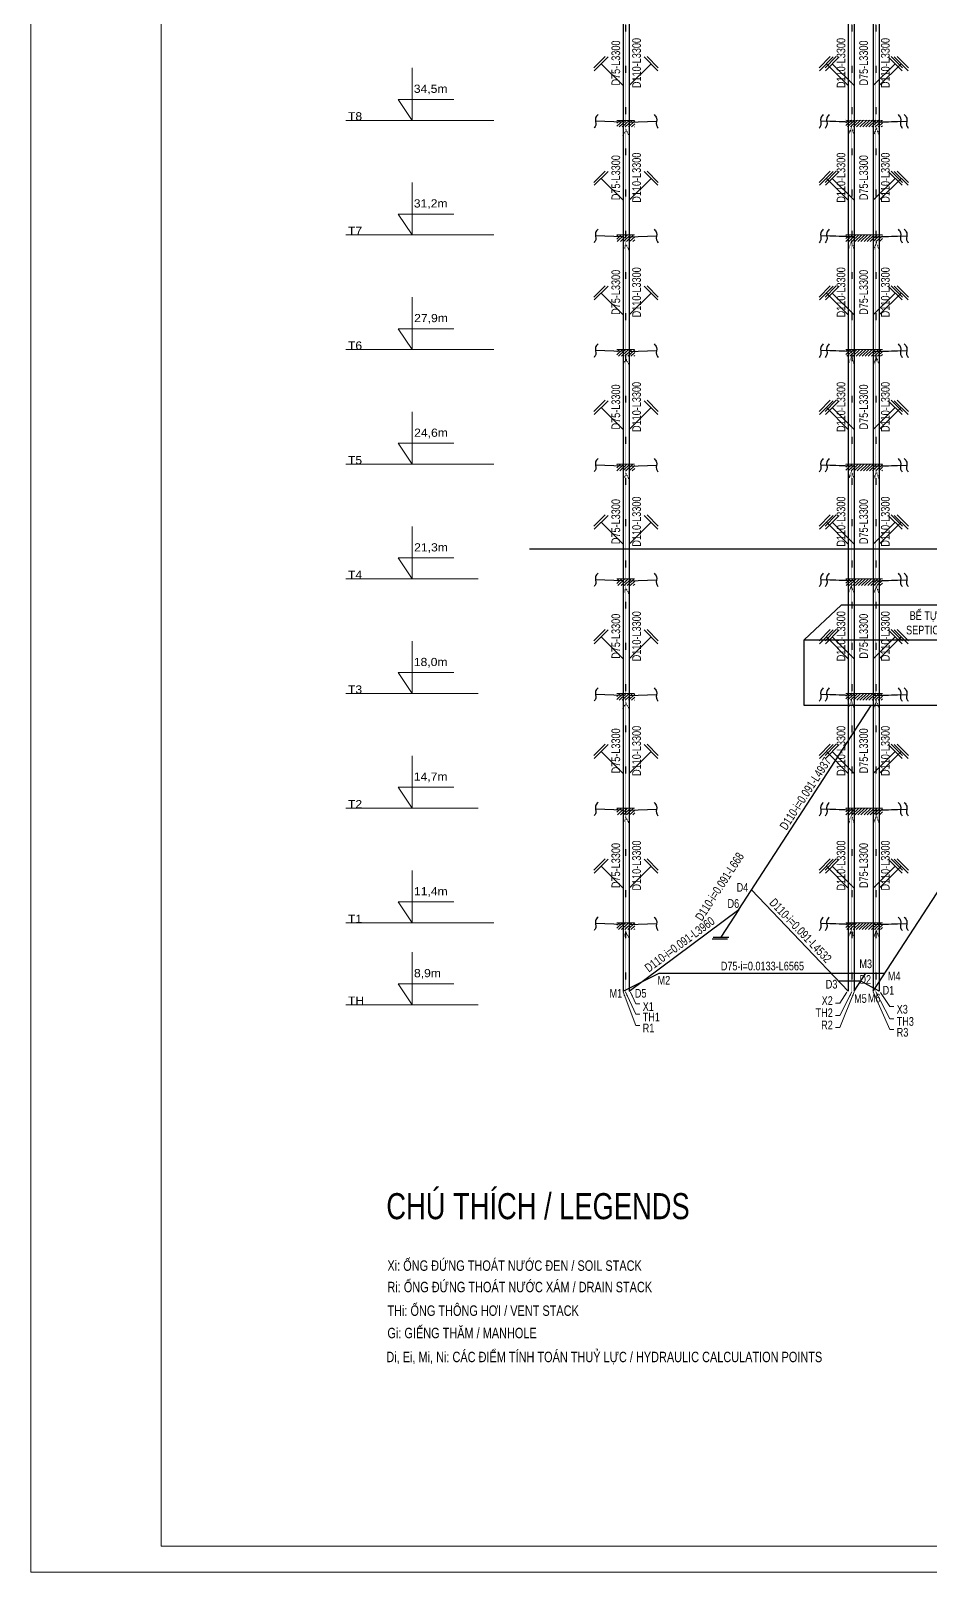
# Model space of a CAD drawing. Header units: millimetres. Extents: x -819040 to 60987, y -269988 to 131461.
# Drawn here: x -48730 to -22849, y 42361 to 86730 of the extents above; entities that cross this region are included whole.
import ezdxf

# ---------------------------------------------------------------- set-up
doc = ezdxf.new("R2010")
doc.units = ezdxf.units.MM
doc.linetypes.add('DOT', pattern=[0.25, 0, -0.25])
doc.layers.get('0').update_dxf_attribs({"lineweight": 9})
doc.layers.get('Defpoints').update_dxf_attribs({"lineweight": 9})
for name, color, linetype, lineweight in [('BE TU HOAI', 6, 'Continuous', 30), ('GHI CHU', 51, 'Continuous', 9), ('GHI CHU @ 100', 51, 'Continuous', 9), ('KHUNG GIAY-A2', 7, 'Continuous', 9), ('KICH THUOC', 21, 'Continuous', 13), ('KICH THUOC @ 100', 21, 'Continuous', 13), ('NETMANH', 43, 'Continuous', 9), ('THAY', 9, 'Continuous', 9), ('THOAT HOI -DOT', 2, 'DOT', 30), ('THOAT RUA-CONTINOUS', 3, 'Continuous', 30), ('THOAT RUA-MIENG BAT', 3, 'ONG_THOAT', 30), ('THOAT XI-CONTINOUS', 6, 'Continuous', 30), ('THOAT XI-MIENG BAT', 6, 'ONG_THOAT', 30)]:
    doc.layers.add(name, color=color, linetype=linetype, lineweight=lineweight)
doc.styles.add('KICH THUOC', font='arial.ttf', dxfattribs={"width": 0.75})
doc.styles.get("Standard").update_dxf_attribs({"font": 'arial.ttf', "width": 0.75})
doc.styles.add('TCVN-2.5', font='arial.ttf', dxfattribs={"width": 0.75, "height": 2.5})
doc.linetypes.add('ONG_THOAT', pattern='A,6,-1,[")",Standard,S=2,R=0,X=-0.466667,Y=-1],-0.2', length=7.2)
doc.dimstyles.new('TCVN-2.5 D-i-L', dxfattribs={"dimtxt": 2.5, "dimasz": 1.2, "dimexe": 1.2, "dimexo": 0, "dimgap": 0.8, "dimtad": 1, "dimtoh": 1, "dimdec": 0, "dimzin": 0, "dimdsep": 46, "dimtxsty": 'KICH THUOC', "dimblk": 'ARCHTICK', "dimcen": 1.2, "dimdle": 1.2, "dimse1": 1, "dimse2": 1, "dimsd1": 1, "dimsd2": 1, "dimclrd": 256, "dimclre": 256, "dimclrt": 256, "dimadec": 0, "dimazin": 0, "dimtm": 1e-09, "dimtfac": 1, "dimtdec": 0, "dimtofl": 0, "dimtmove": 1, "dimatfit": 2, "dimfxl": 1, "dimtolj": 1, "dimtzin": 0, "dimlwd": -1, "dimlwe": -1, "dimarcsym": 1})
doc.dimstyles.new('TCVN-2.5 D-L', dxfattribs={"dimtxt": 2.5, "dimasz": 1.2, "dimexe": 1.2, "dimexo": 0, "dimgap": 0.8, "dimtad": 1, "dimtoh": 1, "dimdec": 0, "dimzin": 0, "dimdsep": 46, "dimtxsty": 'KICH THUOC', "dimblk": 'ARCHTICK', "dimcen": 1.2, "dimdle": 1.2, "dimse1": 1, "dimse2": 1, "dimsd1": 1, "dimsd2": 1, "dimclrd": 256, "dimclre": 256, "dimclrt": 256, "dimadec": 0, "dimazin": 0, "dimtm": 1e-09, "dimtfac": 1, "dimtdec": 0, "dimtofl": 0, "dimtmove": 0, "dimatfit": 2, "dimfxl": 1, "dimtolj": 1, "dimtzin": 0, "dimlwd": -1, "dimlwe": -1, "dimarcsym": 1})
doc.dimstyles.new('TCVN-5', dxfattribs={"dimtxt": 5, "dimasz": 1.2, "dimexe": 1.2, "dimexo": 0, "dimgap": 0.8, "dimtad": 1, "dimtoh": 1, "dimdec": 0, "dimzin": 0, "dimdsep": 46, "dimtxsty": 'KICH THUOC', "dimblk": 'ARCHTICK', "dimcen": 1.2, "dimdle": 1.2, "dimclrd": 31, "dimclre": 31, "dimclrt": 256, "dimadec": 0, "dimazin": 0, "dimtm": 1e-09, "dimtfac": 1, "dimtdec": 0, "dimtix": 1, "dimtofl": 0, "dimtmove": 0, "dimatfit": 2, "dimfxl": 7, "dimfxlon": 1, "dimtolj": 1, "dimtzin": 0, "dimlwd": -1, "dimlwe": -1, "dimarcsym": 1})

# ---------------------------------------------------------------- blocks, each defined once
blk = doc.blocks.new('_ArchTick')
at = {"color": 0, "linetype": 'ByBlock', "const_width": 0.15}
blk.add_lwpolyline([(-0.5, -0.5), (0.5, 0.5)], dxfattribs=at)
blk = doc.blocks.new('be_tu_hoai_khong_gian')
at = {"layer": 'BE TU HOAI'}
for p, q in [((1061, 2886), (0, 1886)), ((4915, 2886), (1061, 2886)), ((3854, 1886), (4915, 2886)), ((4915, 1000), (4915, 2886)), ((0, 0), (0, 1886)), ((0, 1886), (3854, 1886)), ((3854, 0), (3854, 1886)), ((3854, 0), (4915, 1000)), ((3854, 0), (0, 0))]:
    blk.add_line(p, q, dxfattribs=at)
blk = doc.blocks.new('*U36')
for p, q in [((0, 0), (632, 630)), ((432, 830), (831, 430)), ((518, 841), (842, 515))]:
    blk.add_line(p, q)
blk = doc.blocks.new('*U37')
for p, q in [((-518, 841), (-842, 515)), ((-432, 830), (-831, 430)), ((0, 0), (-632, 630))]:
    blk.add_line(p, q)
blk = doc.blocks.new('*U24')
at = {"layer": 'THOAT RUA-CONTINOUS'}
blk.add_blockref('*U37', (-86, -520), dxfattribs=at)
at = {"layer": 'THOAT XI-CONTINOUS'}
blk.add_blockref('*U36', (86, -520), dxfattribs=at)
blk = doc.blocks.new('*U25')
at = {"layer": 'THOAT XI-CONTINOUS', "color": 0, "linetype": 'ByBlock', "lineweight": -2, "transparency": 16777216}
for p in [(0, 39600), (0, 36300), (0, 33000), (0, 29700), (0, 26400), (0, 23100), (0, 19800), (0, 16500), (0, 13200), (0, 9900), (0, 6600), (0, 3300), (0, 0)]:
    blk.add_blockref('*U24', p, dxfattribs=at)
blk = doc.blocks.new('*U38')
for p, q in [((0, 0), (632, 630)), ((432, 830), (831, 430)), ((518, 841), (842, 515))]:
    blk.add_line(p, q)
blk = doc.blocks.new('*U26')
at = {"layer": 'THOAT RUA-CONTINOUS', "xscale": -1}
blk.add_blockref('*U36', (-273, -385), dxfattribs=at)
at = {"layer": 'THOAT RUA-CONTINOUS'}
blk.add_blockref('*U38', (273, -385), dxfattribs=at)
at = {"layer": 'THOAT XI-CONTINOUS', "xscale": -1}
blk.add_blockref('*U38', (-445, -385), dxfattribs=at)
at = {"layer": 'THOAT XI-CONTINOUS'}
blk.add_blockref('*U38', (445, -385), dxfattribs=at)
blk = doc.blocks.new('*U27')
at = {"layer": 'THOAT XI-CONTINOUS', "color": 0, "linetype": 'ByBlock', "lineweight": -2, "transparency": 16777216}
for p in [(0, 39600), (0, 36300), (0, 33000), (0, 29700), (0, 26400), (0, 23100), (0, 19800), (0, 16500), (0, 13200), (0, 9900), (0, 6600), (0, 3300), (0, 0)]:
    blk.add_blockref('*U26', p, dxfattribs=at)
blk = doc.blocks.new('*D272')
at = {"layer": 'Defpoints', "color": 0, "transparency": 16777216}
for p in [(-131, 1650), (-131, -1650), (-131, -1650)]:
    blk.add_point(p, dxfattribs=at)
at = {"layer": 'KICH THUOC', "transparency": 16777216, "insert": (-339, 0), "char_height": 250, "attachment_point": 5, "rotation": 90, "style": 'KICH THUOC'}
blk.add_mtext('\\A1;D75-L3300', dxfattribs=at)
blk = doc.blocks.new('*D273')
at = {"layer": 'Defpoints', "color": 0, "transparency": 16777216}
for p in [(41, 1650), (466, 1650), (41, -1650)]:
    blk.add_point(p, dxfattribs=at)
at = {"layer": 'KICH THUOC', "transparency": 16777216, "insert": (259, 0), "char_height": 250, "attachment_point": 5, "rotation": 90, "style": 'KICH THUOC'}
blk.add_mtext('\\A1;D110-L3300', dxfattribs=at)
blk = doc.blocks.new('*D274')
at = {"layer": 'Defpoints', "color": 0, "transparency": 16777216}
for p in [(-470, 1650), (-470, 1650), (-470, -1650)]:
    blk.add_point(p, dxfattribs=at)
at = {"layer": 'KICH THUOC', "transparency": 16777216, "insert": (-678, 0), "char_height": 250, "attachment_point": 5, "rotation": 90, "style": 'KICH THUOC'}
blk.add_mtext('\\A1;D110-L3300', dxfattribs=at)
blk = doc.blocks.new('*D275')
at = {"layer": 'Defpoints', "color": 0, "transparency": 16777216}
for p in [(-298, 1650), (180, 1650), (-298, -1650)]:
    blk.add_point(p, dxfattribs=at)
at = {"layer": 'KICH THUOC', "transparency": 16777216, "insert": (-28, 0), "char_height": 250, "attachment_point": 5, "rotation": 90, "style": 'KICH THUOC'}
blk.add_mtext('\\A1;D75-L3300', dxfattribs=at)
blk = doc.blocks.new('*D276')
at = {"layer": 'Defpoints', "color": 0, "transparency": 16777216}
for p in [(420, 1650), (805, 1650), (420, -1650)]:
    blk.add_point(p, dxfattribs=at)
at = {"layer": 'KICH THUOC', "transparency": 16777216, "insert": (598, 0), "char_height": 250, "attachment_point": 5, "rotation": 90, "style": 'KICH THUOC'}
blk.add_mtext('\\A1;D110-L3300', dxfattribs=at)
blk = doc.blocks.new('*D2092')
at = {"layer": 'Defpoints', "color": 0, "transparency": 16777216}
for p in [(-18492, 68325), (-24155, 59600), (-24155, 59600)]:
    blk.add_point(p, dxfattribs=at)
at = {"layer": 'KICH THUOC', "transparency": 16777216, "insert": (-21497, 64075), "char_height": 250, "attachment_point": 5, "rotation": 57.0137, "style": 'KICH THUOC'}
blk.add_mtext('\\A1;D90-i=0.0111-L9795', dxfattribs=at)
blk = doc.blocks.new('*D2093')
at = {"layer": 'Defpoints', "color": 0, "transparency": 16777216}
for p in [(-30650, 59600), (-24701, 59600), (-24701, 59600)]:
    blk.add_point(p, dxfattribs=at)
at = {"layer": 'KICH THUOC', "transparency": 16777216, "insert": (-27676, 59808), "char_height": 250, "attachment_point": 5, "style": 'KICH THUOC'}
blk.add_mtext('\\A1;D75-i=0.0133-L6565', dxfattribs=at)
blk = doc.blocks.new('*D2094')
at = {"layer": 'Defpoints', "color": 0, "transparency": 16777216}
for p in [(-28354, 61440), (-28354, 61440), (-31515, 59089)]:
    blk.add_point(p, dxfattribs=at)
at = {"layer": 'KICH THUOC', "transparency": 16777216, "insert": (-30058, 60431), "char_height": 250, "attachment_point": 5, "rotation": 36.6404, "style": 'KICH THUOC'}
blk.add_mtext('\\A1;D110-i=0.091-L3960', dxfattribs=at)
blk = doc.blocks.new('*D2095')
at = {"layer": 'Defpoints', "color": 0, "transparency": 16777216}
for p in [(-27986, 62007), (-25472, 59370), (-25472, 59370)]:
    blk.add_point(p, dxfattribs=at)
at = {"layer": 'KICH THUOC', "transparency": 16777216, "insert": (-26579, 60832), "char_height": 250, "attachment_point": 5, "rotation": 313.6302, "style": 'KICH THUOC'}
blk.add_mtext('\\A1;D110-i=0.091-L4532', dxfattribs=at)
blk = doc.blocks.new('*D2096')
at = {"layer": 'Defpoints', "color": 0, "transparency": 16777216}
for p in [(-24544, 67310), (-24544, 67310), (-27986, 62007)]:
    blk.add_point(p, dxfattribs=at)
at = {"layer": 'KICH THUOC', "transparency": 16777216, "insert": (-26439, 64772), "char_height": 250, "attachment_point": 5, "rotation": 57.0137, "style": 'KICH THUOC'}
blk.add_mtext('\\A1;D110-i=0.091-L4937', dxfattribs=at)
blk = doc.blocks.new('*D2097')
at = {"layer": 'Defpoints', "color": 0, "transparency": 16777216}
for p in [(-28324, 62226), (-27986, 62007), (-28354, 61440)]:
    blk.add_point(p, dxfattribs=at)
at = {"layer": 'KICH THUOC', "transparency": 16777216, "insert": (-28909, 62096), "char_height": 250, "attachment_point": 5, "rotation": 57.0137, "style": 'KICH THUOC'}
blk.add_mtext('\\A1;D110-i=0.091-L668', dxfattribs=at)
blk = doc.blocks.new('*U65')
at = {"layer": 'NETMANH'}
h = blk.add_hatch(dxfattribs=at)
h.set_pattern_fill('ANSI31', color=256, scale=500)
h.set_pattern_definition([(43.315316, (-253817.93, -156063.26), (-44.194174, 41.668792), [])])
h.paths.add_polyline_path([(533, 95), (-527, 97), (-527, -93), (533, -95)])
blk.add_line((-527, 97), (533, 95), dxfattribs=at)
blk = doc.blocks.new('*U66')
at = {"layer": 'NETMANH', "color": 0, "linetype": 'ByBlock', "lineweight": -2, "transparency": 16777216}
for p in [(0, 42900), (0, 39600), (0, 36300), (0, 33000), (0, 29700), (0, 26400), (0, 23100), (0, 19800), (0, 16500), (0, 13200), (0, 9900), (0, 6600), (0, 3300), (0, 0)]:
    blk.add_blockref('*U65', p, dxfattribs=at)
blk = doc.blocks.new('*U83')
blk.add_line((0, 0), (-792, 29))
blk.add_spline([(-720, 217), (-791, 115), (-788, -84), (-836, -170)], degree=3)
blk = doc.blocks.new('*U81')
blk.add_line((0, 0), (792, 29))
blk.add_spline([(720, 217), (791, 115), (788, -84), (836, -170)], degree=3)
blk = doc.blocks.new('*U67')
at = {"layer": 'THOAT RUA-CONTINOUS'}
blk.add_blockref('*U83', (-86, -28), dxfattribs=at)
at = {"layer": 'THOAT XI-CONTINOUS'}
blk.add_blockref('*U81', (86, -28), dxfattribs=at)
blk = doc.blocks.new('*U68')
at = {"layer": 'NETMANH', "color": 0, "linetype": 'ByBlock', "lineweight": -2, "transparency": 16777216}
for p in [(0, 42900), (0, 39600), (0, 36300), (0, 33000), (0, 29700), (0, 26400), (0, 23100), (0, 19800), (0, 16500), (0, 13200), (0, 9900), (0, 6600), (0, 3300), (0, 0)]:
    blk.add_blockref('*U67', p, dxfattribs=at)
blk = doc.blocks.new('*U82')
blk.add_line((0, 0), (-792, 29))
blk.add_spline([(-720, 217), (-791, 115), (-788, -84), (-836, -170)], degree=3)
blk = doc.blocks.new('*U69')
at = {"layer": 'THOAT RUA-CONTINOUS'}
for name, p in [('*U82', (-272, -28)), ('*U81', (272, -28))]:
    blk.add_blockref(name, p, dxfattribs=at)
at = {"layer": 'THOAT XI-CONTINOUS'}
for name, p in [('*U82', (-446, -28)), ('*U81', (446, -28))]:
    blk.add_blockref(name, p, dxfattribs=at)
blk = doc.blocks.new('*U70')
at = {"layer": 'NETMANH', "color": 0, "linetype": 'ByBlock', "lineweight": -2, "transparency": 16777216}
for p in [(0, 42900), (0, 39600), (0, 36300), (0, 33000), (0, 29700), (0, 26400), (0, 23100), (0, 19800), (0, 16500), (0, 13200), (0, 9900), (0, 6600), (0, 3300), (0, 0)]:
    blk.add_blockref('*U69', p, dxfattribs=at)
blk = doc.blocks.new('*U75')
at = {"layer": 'NETMANH'}
h = blk.add_hatch(dxfattribs=at)
h.set_pattern_fill('ANSI31', color=256, scale=500)
h.set_pattern_definition([(43.315316, (-253491.796, -156063.26), (-44.194174, 41.668792), [])])
h.paths.add_polyline_path([(256, 95), (-255, 95), (-255, -95), (256, -95)])
blk.add_line((-256, 95), (255, 95), dxfattribs=at)
blk = doc.blocks.new('*U76')
at = {"layer": 'NETMANH', "color": 0, "linetype": 'ByBlock', "lineweight": -2, "transparency": 16777216}
for p in [(0, 42900), (0, 39600), (0, 36300), (0, 33000), (0, 29700), (0, 26400), (0, 23100), (0, 19800), (0, 16500), (0, 13200), (0, 9900), (0, 6600), (0, 3300), (0, 0)]:
    blk.add_blockref('*U75', p, dxfattribs=at)
blk = doc.blocks.new('*U32')
at = {"layer": 'KICH THUOC @ 100'}
for p1, p2, distance, override, picture, middle in [((-131, 1650), (-131, -1650), 0, {"dimscale": 100, "dimpost": 'D75-L<>', "dimtix": 0, "dimtofl": 0, "dimtmove": 0, "dimatfit": 2}, '*D272', (-338.7, 0)), ((40.8, -1650), (40.8, 1650), -425.7, {"dimscale": 100, "dimpost": 'D110-L<>', "dimtix": 0, "dimtofl": 0, "dimtmove": 0, "dimatfit": 2}, '*D273', (258.7, 0))]:
    dim = blk.add_aligned_dim(p1=p1, p2=p2, distance=distance, dimstyle='TCVN-2.5 D-L', override=override, dxfattribs=at)
    dim.commit()
    dim.dimension.update_dxf_attribs({"geometry": picture, "text_midpoint": middle})
blk = doc.blocks.new('*U33')
at = {"layer": 'KICH THUOC', "color": 0, "linetype": 'ByBlock', "lineweight": -2, "transparency": 16777216}
for p in [(0, 39600), (0, 36300), (0, 33000), (0, 29700), (0, 26400), (0, 23100), (0, 19800), (0, 16500), (0, 13200), (0, 9900), (0, 6600), (0, 3300), (0, 0)]:
    blk.add_blockref('*U32', p, dxfattribs=at)
blk = doc.blocks.new('*U34')
at = {"layer": 'KICH THUOC @ 100'}
for p1, p2, distance, override, picture, middle in [((-469.8, -1650), (-469.8, 1650), 0, {"dimscale": 100, "dimpost": 'D110-L<>', "dimtix": 0, "dimtofl": 0, "dimtmove": 0, "dimatfit": 2}, '*D274', (-677.5, 0)), ((-298.1, -1650), (-298.1, 1650), -477.9, {"dimscale": 100, "dimpost": 'D75-L<>', "dimtix": 0, "dimtofl": 0, "dimtmove": 0, "dimatfit": 2}, '*D275', (-27.9, 0)), ((420.2, -1650), (420.2, 1650), -385.1, {"dimscale": 100, "dimpost": 'D110-L<>', "dimtix": 0, "dimtofl": 0, "dimtmove": 0, "dimatfit": 2}, '*D276', (597.5, 0))]:
    dim = blk.add_aligned_dim(p1=p1, p2=p2, distance=distance, dimstyle='TCVN-2.5 D-L', override=override, dxfattribs=at)
    dim.commit()
    dim.dimension.update_dxf_attribs({"geometry": picture, "text_midpoint": middle})
blk = doc.blocks.new('*U35')
at = {"layer": 'KICH THUOC', "color": 0, "linetype": 'ByBlock', "lineweight": -2, "transparency": 16777216}
for p in [(0, 39600), (0, 36300), (0, 33000), (0, 29700), (0, 26400), (0, 23100), (0, 19800), (0, 16500), (0, 13200), (0, 9900), (0, 6600), (0, 3300), (0, 0)]:
    blk.add_blockref('*U34', p, dxfattribs=at)

msp = doc.modelspace()

# ---------------------------------------------------------------- linework, layer by layer
at = {"layer": 'KHUNG GIAY-A2'}
for points in [[(14269.8, 42361.3), (14269.8, 131461.3), (-48730.2, 131461.3), (-48730.2, 42361.3)], [(-44980.2, 130711.3), (13519.8, 130711.3), (13519.8, 43111.3), (-44980.2, 43111.3)]]:
    msp.add_lwpolyline(points, close=True, dxfattribs=at)
at = {"layer": 'NETMANH'}
for p, q in [((-39661.1, 84152.7), (-35402, 84152.7)), ((-39661.1, 80852.7), (-35402, 80852.7)), ((-39661.1, 77552.7), (-35402, 77552.7)), ((-39661.1, 74252.7), (-35402, 74252.7)), ((-35857.9, 70952.7), (-39661.1, 70952.7)), ((-35857.9, 67652.7), (-39661.1, 67652.7)), ((-35857.9, 64352.7), (-39661.1, 64352.7)), ((-39661.1, 61052.7), (-35402, 61052.7)), ((-35857.9, 58695.5), (-39661.1, 58695.5))]:
    msp.add_line(p, q, dxfattribs=at)
at = {"layer": 'THAY'}
for p, q in [((-37759.5, 84152.7), (-37759.5, 85661.2)), ((-38159.5, 84756.1), (-37759.5, 84152.7)), ((-38159.5, 84756.1), (-36559.5, 84756.1)), ((-37759.5, 80852.7), (-37759.5, 82361.2)), ((-38159.5, 81456.1), (-37759.5, 80852.7)), ((-38159.5, 81456.1), (-36559.5, 81456.1)), ((-37759.5, 77552.7), (-37759.5, 79061.2)), ((-38159.5, 78156.1), (-37759.5, 77552.7)), ((-38159.5, 78156.1), (-36559.5, 78156.1)), ((-37759.5, 74252.7), (-37759.5, 75761.2)), ((-38159.5, 74856.1), (-37759.5, 74252.7)), ((-38159.5, 74856.1), (-36559.5, 74856.1)), ((-37759.5, 70952.7), (-37759.5, 72461.2)), ((-38159.5, 71556.1), (-37759.5, 70952.7)), ((-38159.5, 71556.1), (-36559.5, 71556.1)), ((-37759.5, 67652.7), (-37759.5, 69161.2)), ((-38159.5, 68256.1), (-37759.5, 67652.7)), ((-38159.5, 68256.1), (-36559.5, 68256.1)), ((-37759.5, 64352.7), (-37759.5, 65861.2)), ((-38159.5, 64956.1), (-37759.5, 64352.7)), ((-38159.5, 64956.1), (-36559.5, 64956.1)), ((-37759.5, 61052.7), (-37759.5, 62561.2)), ((-38159.5, 61656.1), (-37759.5, 61052.7)), ((-38159.5, 61656.1), (-36559.5, 61656.1)), ((-37759.5, 58695.5), (-37759.5, 60204.1)), ((-38159.5, 59298.9), (-37759.5, 58695.5)), ((-38159.5, 59298.9), (-36559.5, 59298.9))]:
    msp.add_line(p, q, dxfattribs=at)
at = {"layer": 'THOAT HOI -DOT', "ltscale": 2}
for p, q in [((-31615.8, 111252.7), (-31615.8, 59089.2)), ((-25103.3, 111252.7), (-25103.3, 59089.2)), ((-24415.8, 111252.7), (-24415.8, 59089.2)), ((-31615.8, 83901.5), (-31514.5, 83712.8)), ((-25103.3, 83989.9), (-25204.5, 83712.8)), ((-25103.3, 83922.8), (-25032.8, 83712.8)), ((-24415.8, 83893.5), (-24486.3, 83712.8)), ((-24415.8, 83977.8), (-24314.5, 83712.8)), ((-31686.3, 83712.8), (-31615.8, 83853.8)), ((-31686.3, 80412.8), (-31615.8, 80553.8)), ((-31615.8, 80601.5), (-31514.5, 80412.8)), ((-25103.3, 80689.9), (-25204.5, 80412.8)), ((-25103.3, 80622.8), (-25032.8, 80412.8)), ((-24415.8, 80593.5), (-24486.3, 80412.8)), ((-24415.8, 80677.8), (-24314.5, 80412.8)), ((-31686.3, 77112.8), (-31615.8, 77253.8)), ((-31615.8, 77301.5), (-31514.5, 77112.8)), ((-25103.3, 77389.9), (-25204.5, 77112.8)), ((-25103.3, 77322.8), (-25032.8, 77112.8)), ((-24415.8, 77293.5), (-24486.3, 77112.8)), ((-24415.8, 77377.8), (-24314.5, 77112.8)), ((-31686.3, 73812.8), (-31615.8, 73953.8)), ((-31615.8, 74001.5), (-31514.5, 73812.8)), ((-25103.3, 74089.9), (-25204.5, 73812.8)), ((-25103.3, 74022.8), (-25032.8, 73812.8)), ((-24415.8, 73993.5), (-24486.3, 73812.8)), ((-24415.8, 74077.8), (-24314.5, 73812.8)), ((-31686.3, 70512.8), (-31615.8, 70653.8)), ((-31615.8, 70701.5), (-31514.5, 70512.8)), ((-25103.3, 70789.9), (-25204.5, 70512.8)), ((-25103.3, 70722.8), (-25032.8, 70512.8)), ((-24415.8, 70693.5), (-24486.3, 70512.8)), ((-24415.8, 70777.8), (-24314.5, 70512.8)), ((-25103.3, 67489.9), (-25204.5, 67212.8)), ((-24415.8, 67477.8), (-24314.5, 67212.8)), ((-31686.3, 67212.8), (-31615.8, 67353.8)), ((-31615.8, 67401.5), (-31514.5, 67212.8)), ((-25103.3, 67422.8), (-25032.8, 67212.8)), ((-24415.8, 67393.5), (-24486.3, 67212.8)), ((-31686.3, 63912.8), (-31615.8, 64053.8)), ((-31615.8, 64101.5), (-31514.5, 63912.8)), ((-25103.3, 64189.9), (-25204.5, 63912.8)), ((-25103.3, 64122.8), (-25032.8, 63912.8)), ((-24415.8, 64093.5), (-24486.3, 63912.8)), ((-24415.8, 64177.8), (-24314.5, 63912.8)), ((-31615.8, 60801.5), (-31514.5, 60612.8)), ((-25103.3, 60889.9), (-25204.5, 60612.8)), ((-25103.3, 60822.8), (-25032.8, 60612.8)), ((-24415.8, 60793.5), (-24486.3, 60612.8)), ((-24415.8, 60877.8), (-24314.5, 60612.8)), ((-31686.3, 60612.8), (-31615.8, 60753.8))]:
    msp.add_line(p, q, dxfattribs=at)
at = {"layer": 'THOAT RUA-MIENG BAT', "ltscale": 2}
for p, q in [((-31686.3, 103952.7), (-31686.3, 59089.2)), ((-25032.8, 103952.7), (-25032.8, 59089.2)), ((-24486.3, 103952.7), (-24486.3, 59089.2)), ((-24486.3, 59089.2), (-16226.5, 71814.8)), ((-31686.3, 59089.2), (-30650, 59600)), ((-30650, 59600), (-24154.7, 59600)), ((-25032.8, 59089.2), (-24701.2, 59600))]:
    msp.add_line(p, q, dxfattribs=at)
at = {"layer": 'THOAT XI-CONTINOUS'}
for p, q in [((-34380, 71814.8), (8511.3, 71814.8)), ((-28353.8, 61440), (-28870, 60644.7)), ((-29126.3, 60594.3), (-28679.1, 60594.3)), ((-29093.6, 60644.7), (-28646.4, 60644.7))]:
    msp.add_line(p, q, dxfattribs=at)
at = {"layer": 'THOAT XI-MIENG BAT', "ltscale": 2}
for p, q in [((-31514.5, 103952.7), (-31514.5, 59089.2)), ((-25204.5, 103952.7), (-25204.5, 59089.2)), ((-24314.5, 103952.7), (-24314.5, 59089.2)), ((-28353.8, 61440), (-24543.7, 67310.2)), ((-25204.5, 59089.2), (-27985.9, 62006.8)), ((-31514.5, 59089.2), (-28353.8, 61440)), ((-24840, 59370), (-25472.3, 59370)), ((-24314.5, 59089.2), (-24840, 59370))]:
    msp.add_line(p, q, dxfattribs=at)

# ---------------------------------------------------------------- block references
at = {"layer": 'BE TU HOAI'}
msp.add_blockref('be_tu_hoai_khong_gian', (-26470.8, 67310.2), dxfattribs=at)
at = {"layer": 'KICH THUOC'}
for name, p in [('*U33', (-31555.3, 62702.7)), ('*U35', (-24734.7, 62702.7))]:
    msp.add_blockref(name, p, dxfattribs=at)
at = {"layer": 'NETMANH'}
for name, p in [('*U68', (-31600.4, 61028.4)), ('*U76', (-31608.1, 60958)), ('*U70', (-24760.5, 61028.4)), ('*U66', (-24753.2, 60958))]:
    msp.add_blockref(name, p, dxfattribs=at)
at = {"layer": 'THOAT XI-CONTINOUS'}
for name, p in [('*U25', (-31600.4, 62572.6)), ('*U27', (-24759.5, 62437.7))]:
    msp.add_blockref(name, p, dxfattribs=at)

# ---------------------------------------------------------------- texts
at = {"layer": 'GHI CHU', "insert": (-46322.7, 53272.2), "char_height": 750, "attachment_point": 1}
msp.add_mtext_dynamic_manual_height_columns('\\pi7822.82744;CHÚ THÍCH / LEGENDS', width=24297.642, gutter_width=20192, heights=[2738.8], dxfattribs=at)
at = {"layer": 'GHI CHU @ 100', "attachment_point": 1, "style": 'TCVN-2.5'}
for s, width, gutter_width, heights, insert, char_height in [('\\pi622.65006;BỂ TỰ HOẠI 1\\P\\pi519.75528;SEPTIC TANK 1', 2915.534, 1250, [0], (-24060.8, 70022.7), 250), ('D4', 107.189, 312.5, [22.8], (-28417.1, 62198.5), 250), ('D6', 107.189, 312.5, [22.8], (-28679.7, 61734.5), 250), ('M3', 125, 312.5, [22.8], (-24885.7, 59998.5), 250), ('M2', 107.189, 312.5, [22.8], (-30693.4, 59523.7), 250), ('D2', 107.189, 312.5, [22.8], (-24883.5, 59547.6), 250), ('M4', 125, 312.5, [22.8], (-24067.4, 59643), 250), ('M1', 107.189, 312.5, [22.8], (-32073.8, 59146.1), 250), ('D5', 107.189, 312.5, [22.8], (-31348, 59150.7), 250), ('D3', 107.189, 312.5, [22.8], (-25853.4, 59412), 250), ('M6', 125, 312.5, [22.8], (-24641.1, 59012), 250), ('D1', 107.189, 312.5, [22.8], (-24217, 59238.7), 250), ('M5', 125, 312.5, [22.8], (-25037.5, 58999.3), 250), ('Xi: ỐNG ĐỨNG THOÁT NƯỚC ĐEN / SOIL STACK', 10134.5, 3750, [0], (-38467.3, 51335.6), 300), ('Ri: ỐNG ĐỨNG THOÁT NƯỚC XÁM / DRAIN STACK', 10134.5, 3750, [0], (-38467.3, 50719.3), 300), ('THi: ỐNG THÔNG HƠI / VENT STACK', 10134.5, 3750, [0], (-38467.3, 50039.3), 300), ('Gi: GIẾNG THĂM / MANHOLE', 10134.5, 3750, [0], (-38467.3, 49395.3), 300), ('Di, Ei, Mi, Ni: CÁC ĐIỂM TÍNH TOÁN THUỶ LỰC / HYDRAULIC CALCULATION POINTS', 14657.055, 3750, [0], (-38498.8, 48706.2), 300)]:
    msp.add_mtext_dynamic_manual_height_columns(s, width=width, gutter_width=gutter_width, heights=heights, dxfattribs=dict(at, insert=insert, char_height=char_height))
at = {"layer": 'GHI CHU @ 100', "char_height": 250, "style": 'TCVN-2.5'}
for s, insert, attachment_point in [('X1', (-31121.4, 58767.8), 1), ('TH2', (-25651.1, 58339.3), 9), ('X2', (-25651.1, 58690.2), 9), ('X3', (-23811.8, 58690.8), 1), ('TH1', (-31121.4, 58470.4), 1), ('R1', (-31121.4, 58149.6), 1), ('R2', (-25651.1, 57988.8), 9), ('TH3', (-23811.8, 58339.9), 1), ('R3', (-23811.8, 58027.8), 1)]:
    msp.add_mtext(s, dxfattribs=dict(at, insert=insert, attachment_point=attachment_point))
at = {"layer": 'THAY', "width": 1.060606}
for s, p in [('34,5m', (-37708.3, 84944.1)), ('T8', (-39603.6, 84151.7)), ('31,2m', (-37708.3, 81644.1)), ('T7', (-39603.6, 80852.7)), ('27,9m', (-37698.2, 78344.1)), ('T6', (-39603.6, 77551.7)), ('24,6m', (-37698.2, 75044.1)), ('T5', (-39603.6, 74252.7)), ('21,3m', (-37698.2, 71744.1)), ('T4', (-39603.6, 70952.7)), ('18,0m', (-37708.5, 68444.1)), ('T3', (-39603.6, 67651.7)), ('14,7m', (-37708.5, 65144.1)), ('T2', (-39603.6, 64351.7)), ('11,4m', (-37704, 61844.1)), ('T1', (-39603.6, 61051.7)), ('8,9m', (-37704, 59487)), ('TH', (-39603.6, 58695.5))]:
    msp.add_text(s, height=235.71, dxfattribs=at).set_placement(p)

# ---------------------------------------------------------------- dimensions: what is measured, and where the dimension line sits
at = {"layer": 'KICH THUOC @ 100'}
for p1, p2, text, picture, middle in [((-18491.8, 68324.8), (-24154.7, 59600), 'D90-i=0.0111-L9795', '*D2092', (-21497.4, 64075.4)), ((-27985.9, 62006.8), (-24543.7, 67310.2), 'D110-i=0.091-L4937', '*D2096', (-26439, 64771.6)), ((-27985.9, 62006.8), (-25472.3, 59370), 'D110-i=0.091-L4532', '*D2095', (-26578.7, 60831.7)), ((-31514.5, 59089.2), (-28353.8, 61440), 'D110-i=0.091-L3960', '*D2094', (-30058.1, 60431.3)), ((-30650, 59600), (-24701.2, 59600), 'D75-i=0.0133-L6565', '*D2093', (-27675.6, 59807.7))]:
    dim = msp.add_aligned_dim(p1=p1, p2=p2, distance=0, text=text, dimstyle='TCVN-2.5 D-i-L', override={"dimscale": 100, "dimpost": 'D-i=-L<>', "dimtix": 0, "dimtofl": 0, "dimtmove": 1, "dimatfit": 2}, dxfattribs=at)
    dim.commit()
    dim.dimension.update_dxf_attribs({"geometry": picture, "text_midpoint": middle})
dim = msp.add_linear_dim(base=(-28324.3, 62226.4), p1=(-28353.8, 61440), p2=(-27985.9, 62006.8), angle=57.01373, text='D110-i=0.091-L668', dimstyle='TCVN-2.5 D-i-L', override={"dimscale": 100, "dimpost": 'D-i=-L<>', "dimtix": 0, "dimtofl": 0, "dimtmove": 1, "dimatfit": 2}, dxfattribs=at)
dim.commit()
dim.dimension.update_dxf_attribs({"geometry": '*D2097', "text_midpoint": (-28735.3, 61982.5), "dimtype": 161})

# ---------------------------------------------------------------- leaders
at = {"layer": 'GHI CHU @ 100', "annotation_type": 0, "has_hookline": 1}
for points, hookline_direction, text_width in [([(-31686.3, 59064.2), (-31321.4, 58099.6), (-31201.4, 58099.6)], 0, 266.2), ([(-31615.8, 59064.2), (-31321.4, 58420.4), (-31201.4, 58420.4)], 0, 440.6), ([(-31469.5, 59057.6), (-31321.4, 58717.8), (-31201.4, 58717.8)], 0, 271.1), ([(-25103.3, 59064.2), (-25451.1, 58389.3), (-25571.1, 58389.3)], 1, 474.9), ([(-25247.8, 59055.2), (-25451.1, 58740.2), (-25571.1, 58740.2)], 1, 305.4), ([(-25032.8, 59064.2), (-25451.1, 58038.8), (-25571.1, 58038.8)], 1, 300.4), ([(-24486.3, 59064.2), (-24011.8, 57977.8), (-23891.8, 57977.8)], 0, 302.4), ([(-24415.8, 59064.2), (-24011.8, 58289.9), (-23891.8, 58289.9)], 0, 476.8), ([(-24279, 59047.2), (-24011.8, 58640.8), (-23891.8, 58640.8)], 0, 307.3)]:
    msp.add_leader(points, dimstyle='TCVN-5', override={"dimscale": 100, "dimgap": 0.8, "dimtad": 0}, dxfattribs=dict(at, hookline_direction=hookline_direction, text_width=text_width))

doc.saveas('drawing.dxf')
